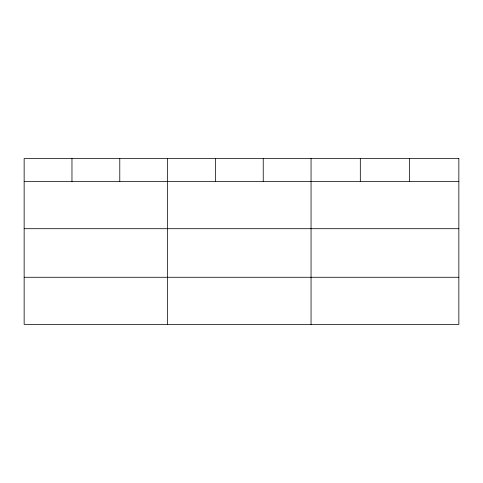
<?xml version="1.0" encoding="UTF-8"?>
<svg xmlns="http://www.w3.org/2000/svg" width="483" height="483" viewBox="0 0 483 483"><rect width="100%" height="100%" fill="white"/><g stroke="black" fill="none" stroke-linecap="round" stroke-linejoin="round"><path stroke-width="0.72" d="M24.15 181.554L458.85 181.554M24.15 228.701L458.85 228.701M24.15 277.278L458.85 277.278M409.584 158.575L409.584 181.554M360.318 158.575L360.318 181.554M311.052 158.575L311.052 324.425M263.235 158.575L263.235 181.554M215.418 158.575L215.418 181.554M167.601 158.575L167.601 324.425M119.784 158.575L119.784 181.554M71.967 158.575L71.967 181.554M458.85 158.575L24.15 158.575L24.15 324.425L458.85 324.425L458.85 158.575"/></g></svg>
